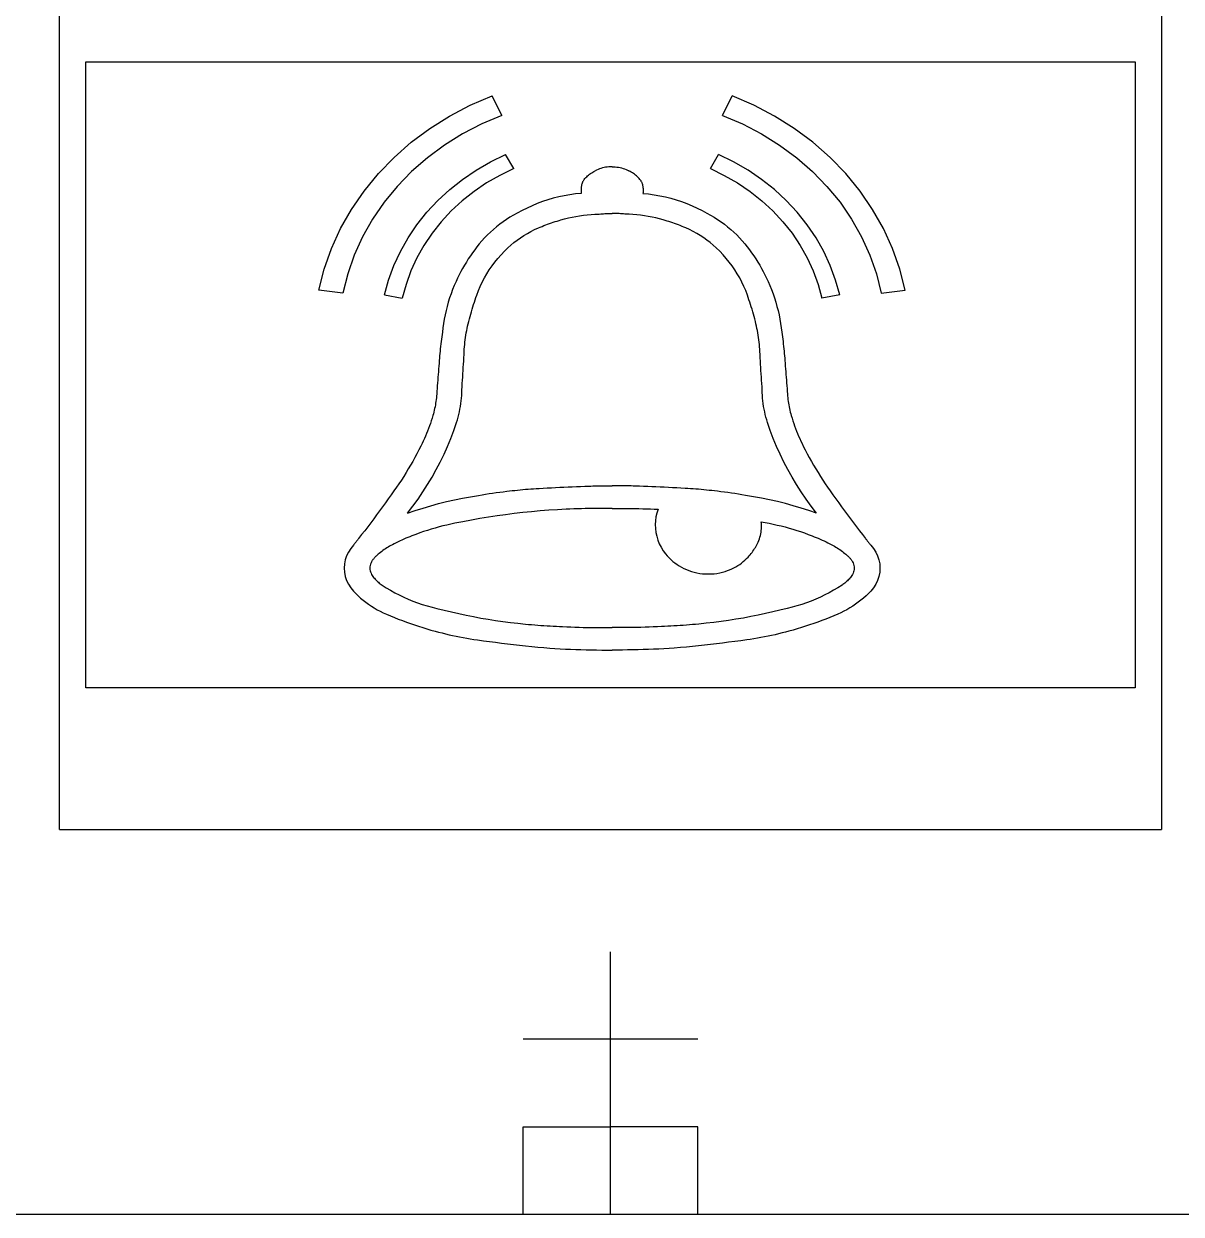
# Model space of a CAD drawing. Extents: x -193 to 229, y -92 to 157.
# Drawn here: x 100.8 to 176, y -91.6 to -14.3 of the extents above; entities that cross this region are included whole.
import ezdxf

# ---------------------------------------------------------------- set-up
doc = ezdxf.new("R2010")
doc.units = 0
doc.layers.get('0').update_dxf_attribs({"linetype": 'CONTINUOUS'})

msp = doc.modelspace()

# ---------------------------------------------------------------- linework, layer by layer
for p, q in [((103.148, -66.588), (103.148, 81.019)), ((174.681, 81.019), (174.681, -66.588)), ((104.852, -57.391), (104.852, -16.77)), ((104.852, -16.77), (172.978, -16.77)), ((172.978, -16.77), (172.978, -57.391)), ((129.816, -19.574), (131.225, -18.965)), ((131.854, -20.249), (131.225, -18.965)), ((146.179, -20.249), (146.807, -18.965)), ((148.216, -19.574), (146.807, -18.965)), ((128.468, -20.283), (129.816, -19.574)), ((149.565, -20.283), (148.216, -19.574)), ((127.188, -21.088), (128.468, -20.283)), ((130.557, -20.797), (129.316, -21.439)), ((131.854, -20.249), (130.557, -20.797)), ((146.179, -20.249), (147.475, -20.797)), ((147.475, -20.797), (148.716, -21.439)), ((150.844, -21.088), (149.565, -20.283)), ((125.986, -21.984), (127.188, -21.088)), ((129.316, -21.439), (128.139, -22.171)), ((148.716, -21.439), (149.894, -22.171)), ((152.046, -21.984), (150.844, -21.088)), ((124.869, -22.965), (125.986, -21.984)), ((128.139, -22.171), (127.033, -22.987)), ((149.894, -22.171), (151, -22.987)), ((153.163, -22.965), (152.046, -21.984)), ((123.846, -24.023), (124.869, -22.965)), ((127.033, -22.987), (126.006, -23.882)), ((131.124, -23.265), (132.098, -22.791)), ((132.634, -23.698), (132.098, -22.791)), ((145.398, -23.698), (145.934, -22.791)), ((146.909, -23.265), (145.934, -22.791)), ((151, -22.987), (152.026, -23.882)), ((154.187, -24.023), (153.163, -22.965)), ((126.006, -23.882), (125.065, -24.85)), ((129.309, -24.403), (130.192, -23.803)), ((130.192, -23.803), (131.124, -23.265)), ((132.634, -23.698), (131.735, -24.134)), ((137.696, -23.963), (137.769, -23.918)), ((137.769, -23.918), (137.843, -23.877)), ((137.843, -23.877), (137.92, -23.839)), ((138.011, -23.792), (137.92, -23.839)), ((138.104, -23.75), (138.011, -23.792)), ((138.199, -23.712), (138.104, -23.75)), ((138.297, -23.679), (138.199, -23.712)), ((138.397, -23.651), (138.297, -23.679)), ((138.498, -23.627), (138.397, -23.651)), ((138.6, -23.608), (138.498, -23.627)), ((138.703, -23.595), (138.6, -23.608)), ((138.807, -23.586), (138.703, -23.595)), ((138.912, -23.582), (138.807, -23.586)), ((139.016, -23.584), (138.912, -23.582)), ((139.016, -23.584), (139.121, -23.582)), ((139.121, -23.582), (139.225, -23.586)), ((139.225, -23.586), (139.329, -23.595)), ((139.329, -23.595), (139.432, -23.608)), ((139.432, -23.608), (139.535, -23.627)), ((139.535, -23.627), (139.636, -23.651)), ((139.636, -23.651), (139.735, -23.679)), ((139.735, -23.679), (139.833, -23.712)), ((139.833, -23.712), (139.929, -23.75)), ((139.929, -23.75), (140.022, -23.792)), ((140.022, -23.792), (140.112, -23.839)), ((140.189, -23.877), (140.112, -23.839)), ((140.264, -23.918), (140.189, -23.877)), ((140.337, -23.963), (140.264, -23.918)), ((145.398, -23.698), (146.298, -24.134)), ((147.84, -23.803), (146.909, -23.265)), ((148.724, -24.403), (147.84, -23.803)), ((152.026, -23.882), (152.967, -24.85)), ((122.922, -25.152), (123.846, -24.023)), ((128.478, -25.06), (129.309, -24.403)), ((130.875, -24.629), (130.06, -25.182)), ((131.735, -24.134), (130.875, -24.629)), ((137.047, -24.717), (137.04, -24.749)), ((137.055, -24.685), (137.047, -24.717)), ((137.066, -24.653), (137.055, -24.685)), ((137.077, -24.622), (137.066, -24.653)), ((137.09, -24.592), (137.077, -24.622)), ((137.105, -24.561), (137.09, -24.592)), ((137.121, -24.532), (137.105, -24.561)), ((137.138, -24.503), (137.121, -24.532)), ((137.157, -24.475), (137.138, -24.503)), ((137.157, -24.475), (137.177, -24.447)), ((137.177, -24.447), (137.205, -24.409)), ((137.205, -24.409), (137.257, -24.345)), ((137.257, -24.345), (137.311, -24.283)), ((137.311, -24.283), (137.368, -24.224)), ((137.368, -24.224), (137.429, -24.166)), ((137.429, -24.166), (137.492, -24.112)), ((137.492, -24.112), (137.557, -24.059)), ((137.557, -24.059), (137.625, -24.01)), ((137.625, -24.01), (137.696, -23.963)), ((140.407, -24.01), (140.337, -23.963)), ((140.475, -24.059), (140.407, -24.01)), ((140.541, -24.112), (140.475, -24.059)), ((140.604, -24.166), (140.541, -24.112)), ((140.664, -24.224), (140.604, -24.166)), ((140.721, -24.283), (140.664, -24.224)), ((140.776, -24.345), (140.721, -24.283)), ((140.827, -24.409), (140.776, -24.345)), ((140.855, -24.447), (140.827, -24.409)), ((140.875, -24.475), (140.855, -24.447)), ((140.875, -24.475), (140.894, -24.503)), ((140.894, -24.503), (140.911, -24.532)), ((140.911, -24.532), (140.927, -24.561)), ((140.927, -24.561), (140.942, -24.592)), ((140.942, -24.592), (140.955, -24.622)), ((140.955, -24.622), (140.967, -24.653)), ((140.967, -24.653), (140.977, -24.685)), ((140.977, -24.685), (140.986, -24.717)), ((140.986, -24.717), (140.993, -24.749)), ((146.298, -24.134), (147.157, -24.629)), ((147.157, -24.629), (147.973, -25.182)), ((149.554, -25.06), (148.724, -24.403)), ((155.11, -25.152), (154.187, -24.023)), ((122.104, -26.345), (122.922, -25.152)), ((125.065, -24.85), (124.218, -25.885)), ((127.706, -25.772), (128.478, -25.06)), ((130.06, -25.182), (129.294, -25.788)), ((135.914, -25.455), (135.554, -25.532)), ((136.277, -25.392), (135.914, -25.455)), ((136.642, -25.342), (136.277, -25.392)), ((137.009, -25.305), (136.642, -25.342)), ((137.003, -25.072), (137.002, -25.119)), ((137.002, -25.119), (137.002, -25.165)), ((137.002, -25.165), (137.003, -25.212)), ((137.005, -25.026), (137.003, -25.072)), ((137.003, -25.212), (137.006, -25.258)), ((137.008, -24.98), (137.005, -25.026)), ((137.006, -25.258), (137.009, -25.305)), ((137.012, -24.933), (137.008, -24.98)), ((137.017, -24.887), (137.012, -24.933)), ((137.024, -24.841), (137.017, -24.887)), ((137.031, -24.795), (137.024, -24.841)), ((137.04, -24.749), (137.031, -24.795)), ((140.993, -24.749), (141.001, -24.795)), ((141.001, -24.795), (141.009, -24.841)), ((141.009, -24.841), (141.015, -24.887)), ((141.015, -24.887), (141.02, -24.933)), ((141.02, -24.933), (141.025, -24.98)), ((141.027, -25.258), (141.023, -25.305)), ((141.023, -25.305), (141.391, -25.342)), ((141.025, -24.98), (141.028, -25.026)), ((141.029, -25.212), (141.027, -25.258)), ((141.028, -25.026), (141.03, -25.072)), ((141.03, -25.165), (141.029, -25.212)), ((141.03, -25.072), (141.031, -25.119)), ((141.031, -25.119), (141.03, -25.165)), ((141.391, -25.342), (141.756, -25.392)), ((141.756, -25.392), (142.118, -25.455)), ((142.118, -25.455), (142.478, -25.532)), ((147.973, -25.182), (148.739, -25.788)), ((150.327, -25.772), (149.554, -25.06)), ((152.967, -24.85), (153.815, -25.885)), ((155.928, -26.345), (155.11, -25.152)), ((124.218, -25.885), (123.468, -26.978)), ((126.995, -26.534), (127.706, -25.772)), ((129.294, -25.788), (128.582, -26.445)), ((133.496, -26.255), (133.174, -26.417)), ((133.824, -26.104), (133.496, -26.255)), ((134.16, -25.964), (133.824, -26.104)), ((134.501, -25.837), (134.16, -25.964)), ((134.847, -25.723), (134.501, -25.837)), ((135.199, -25.621), (134.847, -25.723)), ((135.554, -25.532), (135.199, -25.621)), ((142.478, -25.532), (142.834, -25.621)), ((142.834, -25.621), (143.185, -25.723)), ((143.185, -25.723), (143.532, -25.837)), ((143.532, -25.837), (143.873, -25.964)), ((143.873, -25.964), (144.208, -26.104)), ((144.208, -26.104), (144.537, -26.255)), ((144.537, -26.255), (144.858, -26.417)), ((148.739, -25.788), (149.451, -26.445)), ((151.037, -26.534), (150.327, -25.772)), ((153.815, -25.885), (154.564, -26.978)), ((121.398, -27.594), (122.104, -26.345)), ((123.468, -26.978), (122.823, -28.123)), ((126.352, -27.341), (126.995, -26.534)), ((128.582, -26.445), (127.927, -27.148)), ((132.163, -27.003), (131.941, -27.154)), ((132.39, -26.859), (132.163, -27.003)), ((132.623, -26.722), (132.39, -26.859)), ((132.86, -26.592), (132.623, -26.722)), ((133.174, -26.417), (132.86, -26.592)), ((135.573, -27.064), (135.698, -27.029)), ((135.698, -27.029), (135.937, -26.962)), ((135.937, -26.962), (136.178, -26.902)), ((136.178, -26.902), (136.421, -26.849)), ((136.421, -26.849), (136.666, -26.802)), ((136.666, -26.802), (136.913, -26.761)), ((136.913, -26.761), (137.16, -26.727)), ((137.16, -26.727), (137.409, -26.699)), ((137.409, -26.699), (137.658, -26.679)), ((137.658, -26.679), (137.908, -26.664)), ((137.908, -26.664), (138, -26.657)), ((138, -26.657), (138.093, -26.65)), ((138.093, -26.65), (138.185, -26.644)), ((138.185, -26.644), (138.277, -26.638)), ((138.277, -26.638), (138.369, -26.632)), ((138.369, -26.632), (138.462, -26.626)), ((138.462, -26.626), (138.554, -26.621)), ((138.554, -26.621), (138.646, -26.616)), ((138.646, -26.616), (138.739, -26.612)), ((138.739, -26.612), (138.831, -26.608)), ((138.831, -26.608), (138.924, -26.604)), ((138.924, -26.604), (139.016, -26.601)), ((139.109, -26.604), (139.016, -26.601)), ((139.201, -26.608), (139.109, -26.604)), ((139.294, -26.612), (139.201, -26.608)), ((139.386, -26.616), (139.294, -26.612)), ((139.478, -26.621), (139.386, -26.616)), ((139.571, -26.626), (139.478, -26.621)), ((139.663, -26.632), (139.571, -26.626)), ((139.755, -26.638), (139.663, -26.632)), ((139.848, -26.644), (139.755, -26.638)), ((139.94, -26.65), (139.848, -26.644)), ((140.032, -26.657), (139.94, -26.65)), ((140.124, -26.664), (140.032, -26.657)), ((140.374, -26.679), (140.124, -26.664)), ((140.624, -26.699), (140.374, -26.679)), ((140.872, -26.727), (140.624, -26.699)), ((141.12, -26.761), (140.872, -26.727)), ((141.366, -26.802), (141.12, -26.761)), ((141.611, -26.849), (141.366, -26.802)), ((141.854, -26.902), (141.611, -26.849)), ((142.095, -26.962), (141.854, -26.902)), ((142.335, -27.029), (142.095, -26.962)), ((142.46, -27.064), (142.335, -27.029)), ((144.858, -26.417), (145.172, -26.592)), ((145.172, -26.592), (145.41, -26.722)), ((145.41, -26.722), (145.642, -26.859)), ((145.642, -26.859), (145.87, -27.003)), ((145.87, -27.003), (146.091, -27.154)), ((149.451, -26.445), (150.105, -27.148)), ((151.681, -27.341), (151.037, -26.534)), ((154.564, -26.978), (155.21, -28.123)), ((156.635, -27.594), (155.928, -26.345)), ((120.807, -28.89), (121.398, -27.594)), ((125.778, -28.19), (126.352, -27.341)), ((127.927, -27.148), (127.334, -27.893)), ((131.312, -27.647), (131.115, -27.823)), ((131.516, -27.476), (131.312, -27.647)), ((131.725, -27.312), (131.516, -27.476)), ((131.941, -27.154), (131.725, -27.312)), ((133.519, -27.908), (133.752, -27.779)), ((133.752, -27.779), (133.991, -27.659)), ((133.991, -27.659), (134.235, -27.547)), ((134.235, -27.547), (134.354, -27.497)), ((134.354, -27.497), (134.473, -27.447)), ((134.473, -27.447), (134.592, -27.399)), ((134.592, -27.399), (134.713, -27.353)), ((134.713, -27.353), (134.834, -27.307)), ((134.834, -27.307), (134.956, -27.263)), ((134.956, -27.263), (135.078, -27.221)), ((135.078, -27.221), (135.201, -27.18)), ((135.201, -27.18), (135.324, -27.14)), ((135.324, -27.14), (135.448, -27.101)), ((135.448, -27.101), (135.573, -27.064)), ((142.584, -27.101), (142.46, -27.064)), ((142.708, -27.14), (142.584, -27.101)), ((142.832, -27.18), (142.708, -27.14)), ((142.955, -27.221), (142.832, -27.18)), ((143.077, -27.263), (142.955, -27.221)), ((143.199, -27.307), (143.077, -27.263)), ((143.32, -27.353), (143.199, -27.307)), ((143.44, -27.399), (143.32, -27.353)), ((143.56, -27.447), (143.44, -27.399)), ((143.679, -27.497), (143.56, -27.447)), ((143.797, -27.547), (143.679, -27.497)), ((144.041, -27.659), (143.797, -27.547)), ((144.28, -27.779), (144.041, -27.659)), ((144.514, -27.908), (144.28, -27.779)), ((146.091, -27.154), (146.307, -27.312)), ((146.307, -27.312), (146.517, -27.476)), ((146.517, -27.476), (146.72, -27.647)), ((146.72, -27.647), (146.917, -27.823)), ((150.105, -27.148), (150.698, -27.893)), ((152.255, -28.19), (151.681, -27.341)), ((157.225, -28.89), (156.635, -27.594)), ((122.823, -28.123), (122.285, -29.312)), ((125.277, -29.076), (125.778, -28.19)), ((127.334, -27.893), (126.807, -28.677)), ((130.398, -28.585), (130.247, -28.775)), ((130.566, -28.387), (130.398, -28.585)), ((130.742, -28.193), (130.566, -28.387)), ((130.925, -28.005), (130.742, -28.193)), ((131.115, -27.823), (130.925, -28.005)), ((132.447, -28.67), (132.647, -28.503)), ((132.647, -28.503), (132.855, -28.343)), ((132.855, -28.343), (133.07, -28.19)), ((133.07, -28.19), (133.291, -28.045)), ((133.291, -28.045), (133.519, -27.908)), ((144.741, -28.045), (144.514, -27.908)), ((144.963, -28.19), (144.741, -28.045)), ((145.177, -28.343), (144.963, -28.19)), ((145.385, -28.503), (145.177, -28.343)), ((145.585, -28.67), (145.385, -28.503)), ((146.917, -27.823), (147.107, -28.005)), ((147.107, -28.005), (147.29, -28.193)), ((147.29, -28.193), (147.466, -28.387)), ((147.466, -28.387), (147.634, -28.585)), ((147.634, -28.585), (147.786, -28.775)), ((150.698, -27.893), (151.226, -28.677)), ((152.755, -29.076), (152.255, -28.19)), ((155.21, -28.123), (155.747, -29.312)), ((120.337, -30.225), (120.807, -28.89)), ((122.285, -29.312), (121.859, -30.537)), ((124.853, -29.992), (125.277, -29.076)), ((126.807, -28.677), (126.347, -29.494)), ((129.819, -29.358), (129.686, -29.558)), ((129.957, -29.161), (129.819, -29.358)), ((130.1, -28.966), (129.957, -29.161)), ((130.247, -28.775), (130.1, -28.966)), ((131.607, -29.527), (131.813, -29.292)), ((131.813, -29.292), (132.029, -29.065)), ((132.029, -29.065), (132.254, -28.845)), ((132.254, -28.845), (132.447, -28.67)), ((145.778, -28.845), (145.585, -28.67)), ((146.004, -29.065), (145.778, -28.845)), ((146.219, -29.292), (146.004, -29.065)), ((146.425, -29.527), (146.219, -29.292)), ((147.786, -28.775), (147.933, -28.966)), ((147.933, -28.966), (148.075, -29.161)), ((148.075, -29.161), (148.213, -29.358)), ((148.213, -29.358), (148.346, -29.558)), ((151.226, -28.677), (151.685, -29.494)), ((153.179, -29.992), (152.755, -29.076)), ((155.747, -29.312), (156.173, -30.537)), ((157.695, -30.225), (157.225, -28.89)), ((124.507, -30.935), (124.853, -29.992)), ((126.347, -29.494), (125.958, -30.34)), ((129.434, -29.965), (129.315, -30.171)), ((129.558, -29.76), (129.434, -29.965)), ((129.686, -29.558), (129.558, -29.76)), ((131.05, -30.27), (131.225, -30.016)), ((131.225, -30.016), (131.411, -29.769)), ((131.411, -29.769), (131.607, -29.527)), ((146.621, -29.769), (146.425, -29.527)), ((146.807, -30.016), (146.621, -29.769)), ((146.982, -30.27), (146.807, -30.016)), ((148.346, -29.558), (148.475, -29.76)), ((148.475, -29.76), (148.599, -29.965)), ((148.599, -29.965), (148.718, -30.171)), ((151.685, -29.494), (152.074, -30.34)), ((153.525, -30.935), (153.179, -29.992)), ((119.99, -31.589), (120.337, -30.225)), ((121.859, -30.537), (121.548, -31.789)), ((125.958, -30.34), (125.642, -31.21)), ((128.987, -30.804), (128.888, -31.019)), ((129.091, -30.591), (128.987, -30.804)), ((129.201, -30.38), (129.091, -30.591)), ((129.315, -30.171), (129.201, -30.38)), ((130.591, -31.065), (130.733, -30.795)), ((130.733, -30.795), (130.886, -30.53)), ((130.886, -30.53), (131.05, -30.27)), ((147.146, -30.53), (146.982, -30.27)), ((147.3, -30.795), (147.146, -30.53)), ((147.442, -31.065), (147.3, -30.795)), ((148.718, -30.171), (148.832, -30.38)), ((148.832, -30.38), (148.941, -30.591)), ((148.941, -30.591), (149.045, -30.804)), ((149.045, -30.804), (149.145, -31.019)), ((152.074, -30.34), (152.39, -31.21)), ((156.173, -30.537), (156.485, -31.789)), ((158.043, -31.589), (157.695, -30.225)), ((121.548, -31.789), (119.99, -31.589)), ((124.242, -31.898), (124.507, -30.935)), ((125.642, -31.21), (125.401, -32.099)), ((128.666, -31.551), (128.566, -31.82)), ((128.773, -31.284), (128.666, -31.551)), ((128.888, -31.019), (128.773, -31.284)), ((130.235, -31.901), (130.342, -31.619)), ((130.342, -31.619), (130.46, -31.34)), ((130.46, -31.34), (130.591, -31.065)), ((147.572, -31.34), (147.442, -31.065)), ((147.691, -31.619), (147.572, -31.34)), ((147.798, -31.901), (147.691, -31.619)), ((149.145, -31.019), (149.259, -31.284)), ((149.259, -31.284), (149.367, -31.551)), ((149.367, -31.551), (149.467, -31.82)), ((152.39, -31.21), (152.631, -32.099)), ((153.79, -31.898), (153.525, -30.935)), ((156.485, -31.789), (158.043, -31.589)), ((124.242, -31.898), (125.401, -32.099)), ((128.388, -32.365), (128.311, -32.64)), ((128.473, -32.092), (128.388, -32.365)), ((128.566, -31.82), (128.473, -32.092)), ((130.027, -32.52), (130.077, -32.365)), ((130.077, -32.365), (130.128, -32.21)), ((130.128, -32.21), (130.181, -32.055)), ((130.181, -32.055), (130.235, -31.901)), ((147.852, -32.055), (147.798, -31.901)), ((147.904, -32.21), (147.852, -32.055)), ((147.956, -32.365), (147.904, -32.21)), ((148.006, -32.52), (147.956, -32.365)), ((149.467, -31.82), (149.559, -32.092)), ((149.559, -32.092), (149.644, -32.365)), ((149.644, -32.365), (149.722, -32.64)), ((153.79, -31.898), (152.631, -32.099)), ((128.178, -33.195), (128.123, -33.475)), ((128.241, -32.917), (128.178, -33.195)), ((128.311, -32.64), (128.241, -32.917)), ((129.797, -33.3), (129.84, -33.144)), ((129.84, -33.144), (129.885, -32.987)), ((129.885, -32.987), (129.931, -32.831)), ((129.931, -32.831), (129.978, -32.675)), ((129.978, -32.675), (130.027, -32.52)), ((148.054, -32.675), (148.006, -32.52)), ((148.101, -32.831), (148.054, -32.675)), ((148.147, -32.987), (148.101, -32.831)), ((148.192, -33.144), (148.147, -32.987)), ((148.235, -33.3), (148.192, -33.144)), ((149.722, -32.64), (149.792, -32.917)), ((149.792, -32.917), (149.854, -33.195)), ((149.854, -33.195), (149.909, -33.475)), ((128.076, -33.755), (128.037, -34.037)), ((128.123, -33.475), (128.076, -33.755)), ((129.609, -34.067), (129.641, -33.92)), ((129.641, -33.92), (129.676, -33.772)), ((129.676, -33.772), (129.715, -33.615)), ((129.715, -33.615), (129.755, -33.457)), ((129.755, -33.457), (129.797, -33.3)), ((148.277, -33.457), (148.235, -33.3)), ((148.317, -33.615), (148.277, -33.457)), ((148.357, -33.772), (148.317, -33.615)), ((148.391, -33.92), (148.357, -33.772)), ((148.423, -34.067), (148.391, -33.92)), ((149.909, -33.475), (149.956, -33.755)), ((149.956, -33.755), (149.995, -34.037)), ((127.961, -34.623), (127.94, -34.775)), ((127.983, -34.471), (127.961, -34.623)), ((128.005, -34.319), (127.983, -34.471)), ((128.037, -34.037), (128.005, -34.319)), ((129.483, -34.811), (129.503, -34.662)), ((129.503, -34.662), (129.526, -34.513)), ((129.526, -34.513), (129.551, -34.364)), ((129.551, -34.364), (129.579, -34.215)), ((129.579, -34.215), (129.609, -34.067)), ((148.453, -34.215), (148.423, -34.067)), ((148.481, -34.364), (148.453, -34.215)), ((148.506, -34.513), (148.481, -34.364)), ((148.529, -34.662), (148.506, -34.513)), ((148.549, -34.811), (148.529, -34.662)), ((149.995, -34.037), (150.027, -34.319)), ((150.027, -34.319), (150.05, -34.471)), ((150.05, -34.471), (150.071, -34.623)), ((150.071, -34.623), (150.092, -34.775)), ((127.852, -35.538), (127.838, -35.691)), ((127.868, -35.385), (127.852, -35.538)), ((127.885, -35.233), (127.868, -35.385)), ((127.902, -35.08), (127.885, -35.233)), ((127.921, -34.928), (127.902, -35.08)), ((127.94, -34.775), (127.921, -34.928)), ((129.417, -35.562), (129.425, -35.411)), ((129.425, -35.411), (129.436, -35.261)), ((129.436, -35.261), (129.449, -35.111)), ((129.449, -35.111), (129.465, -34.961)), ((129.465, -34.961), (129.483, -34.811)), ((148.567, -34.961), (148.549, -34.811)), ((148.583, -35.111), (148.567, -34.961)), ((148.596, -35.261), (148.583, -35.111)), ((148.607, -35.411), (148.596, -35.261)), ((148.615, -35.562), (148.607, -35.411)), ((150.092, -34.775), (150.112, -34.928)), ((150.112, -34.928), (150.13, -35.08)), ((150.13, -35.08), (150.148, -35.233)), ((150.148, -35.233), (150.164, -35.385)), ((150.164, -35.385), (150.18, -35.538)), ((150.18, -35.538), (150.195, -35.691)), ((127.8, -36.15), (127.785, -36.332)), ((127.811, -35.997), (127.8, -36.15)), ((127.824, -35.844), (127.811, -35.997)), ((127.838, -35.691), (127.824, -35.844)), ((129.374, -36.395), (129.385, -36.187)), ((129.385, -36.187), (129.396, -35.978)), ((129.396, -35.978), (129.407, -35.77)), ((129.407, -35.77), (129.417, -35.562)), ((148.626, -35.77), (148.615, -35.562)), ((148.636, -35.978), (148.626, -35.77)), ((148.647, -36.187), (148.636, -35.978)), ((148.659, -36.395), (148.647, -36.187)), ((150.195, -35.691), (150.208, -35.844)), ((150.208, -35.844), (150.221, -35.997)), ((150.221, -35.997), (150.233, -36.15)), ((150.233, -36.15), (150.248, -36.332)), ((127.727, -37.06), (127.713, -37.242)), ((127.741, -36.878), (127.727, -37.06)), ((127.755, -36.696), (127.741, -36.878)), ((127.77, -36.514), (127.755, -36.696)), ((127.785, -36.332), (127.77, -36.514)), ((129.324, -37.228), (129.337, -37.02)), ((129.337, -37.02), (129.35, -36.812)), ((129.35, -36.812), (129.362, -36.604)), ((129.362, -36.604), (129.374, -36.395)), ((148.67, -36.604), (148.659, -36.395)), ((148.683, -36.812), (148.67, -36.604)), ((148.695, -37.02), (148.683, -36.812)), ((148.708, -37.228), (148.695, -37.02)), ((150.248, -36.332), (150.262, -36.514)), ((150.262, -36.514), (150.277, -36.696)), ((150.277, -36.696), (150.291, -36.878)), ((150.291, -36.878), (150.306, -37.06)), ((150.306, -37.06), (150.32, -37.242)), ((127.672, -37.789), (127.659, -37.971)), ((127.686, -37.607), (127.672, -37.789)), ((127.699, -37.424), (127.686, -37.607)), ((127.713, -37.242), (127.699, -37.424)), ((129.268, -38.061), (129.283, -37.853)), ((129.283, -37.853), (129.297, -37.645)), ((129.297, -37.645), (129.311, -37.437)), ((129.311, -37.437), (129.324, -37.228)), ((148.722, -37.437), (148.708, -37.228)), ((148.735, -37.645), (148.722, -37.437)), ((148.75, -37.853), (148.735, -37.645)), ((148.764, -38.061), (148.75, -37.853)), ((150.32, -37.242), (150.333, -37.424)), ((150.333, -37.424), (150.347, -37.607)), ((150.347, -37.607), (150.36, -37.789)), ((150.36, -37.789), (150.373, -37.971)), ((127.613, -38.57), (127.599, -38.687)), ((127.624, -38.453), (127.613, -38.57)), ((127.633, -38.335), (127.624, -38.453)), ((127.646, -38.153), (127.633, -38.335)), ((127.659, -37.971), (127.646, -38.153)), ((129.225, -38.776), (129.243, -38.597)), ((129.243, -38.597), (129.256, -38.419)), ((129.256, -38.419), (129.264, -38.24)), ((129.264, -38.24), (129.268, -38.061)), ((148.768, -38.24), (148.764, -38.061)), ((148.776, -38.419), (148.768, -38.24)), ((148.789, -38.597), (148.776, -38.419)), ((148.807, -38.776), (148.789, -38.597)), ((150.373, -37.971), (150.386, -38.153)), ((150.386, -38.153), (150.399, -38.335)), ((150.399, -38.335), (150.408, -38.453)), ((150.408, -38.453), (150.42, -38.57)), ((150.42, -38.57), (150.433, -38.687)), ((127.474, -39.385), (127.446, -39.5)), ((127.5, -39.269), (127.474, -39.385)), ((127.524, -39.154), (127.5, -39.269)), ((127.546, -39.037), (127.524, -39.154)), ((127.566, -38.921), (127.546, -39.037)), ((127.584, -38.804), (127.566, -38.921)), ((127.599, -38.687), (127.584, -38.804)), ((129.11, -39.483), (129.145, -39.307)), ((129.145, -39.307), (129.177, -39.131)), ((129.177, -39.131), (129.203, -38.953)), ((129.203, -38.953), (129.225, -38.776)), ((148.829, -38.953), (148.807, -38.776)), ((148.856, -39.131), (148.829, -38.953)), ((148.887, -39.307), (148.856, -39.131)), ((148.923, -39.483), (148.887, -39.307)), ((150.433, -38.687), (150.449, -38.804)), ((150.449, -38.804), (150.466, -38.921)), ((150.466, -38.921), (150.486, -39.037)), ((150.486, -39.037), (150.508, -39.154)), ((150.508, -39.154), (150.532, -39.269)), ((150.532, -39.269), (150.558, -39.385)), ((150.558, -39.385), (150.586, -39.5)), ((127.28, -40.066), (127.224, -40.233)), ((127.333, -39.898), (127.28, -40.066)), ((127.384, -39.729), (127.333, -39.898)), ((127.416, -39.615), (127.384, -39.729)), ((127.446, -39.5), (127.416, -39.615)), ((128.743, -40.701), (128.922, -40.178)), ((128.922, -40.178), (128.975, -40.006)), ((128.975, -40.006), (129.025, -39.833)), ((129.025, -39.833), (129.069, -39.658)), ((129.069, -39.658), (129.11, -39.483)), ((148.963, -39.658), (148.923, -39.483)), ((149.008, -39.833), (148.963, -39.658)), ((149.057, -40.006), (149.008, -39.833)), ((149.111, -40.178), (149.057, -40.006)), ((149.289, -40.701), (149.111, -40.178)), ((150.586, -39.5), (150.616, -39.615)), ((150.616, -39.615), (150.649, -39.729)), ((150.649, -39.729), (150.699, -39.898)), ((150.699, -39.898), (150.753, -40.066)), ((150.753, -40.066), (150.809, -40.233)), ((126.974, -40.895), (126.906, -41.059)), ((127.04, -40.731), (126.974, -40.895)), ((127.104, -40.566), (127.04, -40.731)), ((127.165, -40.4), (127.104, -40.566)), ((127.224, -40.233), (127.165, -40.4)), ((128.548, -41.219), (128.743, -40.701)), ((149.484, -41.219), (149.289, -40.701)), ((150.809, -40.233), (150.867, -40.4)), ((150.867, -40.4), (150.928, -40.566)), ((150.928, -40.566), (150.992, -40.731)), ((150.992, -40.731), (151.058, -40.895)), ((151.058, -40.895), (151.127, -41.059)), ((126.606, -41.704), (126.478, -41.955)), ((126.684, -41.544), (126.606, -41.704)), ((126.761, -41.383), (126.684, -41.544)), ((126.834, -41.221), (126.761, -41.383)), ((126.906, -41.059), (126.834, -41.221)), ((128.337, -41.732), (128.548, -41.219)), ((149.696, -41.732), (149.484, -41.219)), ((151.127, -41.059), (151.198, -41.221)), ((151.198, -41.221), (151.272, -41.383)), ((151.272, -41.383), (151.348, -41.544)), ((151.348, -41.544), (151.427, -41.704)), ((151.427, -41.704), (151.555, -41.955)), ((126.213, -42.453), (126.075, -42.699)), ((126.347, -42.204), (126.213, -42.453)), ((126.478, -41.955), (126.347, -42.204)), ((127.867, -42.742), (128.11, -42.24)), ((128.11, -42.24), (128.337, -41.732)), ((149.923, -42.24), (149.696, -41.732)), ((150.165, -42.742), (149.923, -42.24)), ((151.555, -41.955), (151.686, -42.204)), ((151.686, -42.204), (151.82, -42.453)), ((151.82, -42.453), (151.957, -42.699)), ((125.79, -43.188), (125.643, -43.431)), ((125.934, -42.945), (125.79, -43.188)), ((126.075, -42.699), (125.934, -42.945)), ((127.335, -43.726), (127.609, -43.237)), ((127.609, -43.237), (127.867, -42.742)), ((150.424, -43.237), (150.165, -42.742)), ((150.697, -43.726), (150.424, -43.237)), ((151.957, -42.699), (152.098, -42.945)), ((152.098, -42.945), (152.242, -43.188)), ((152.242, -43.188), (152.389, -43.431)), ((125.34, -43.911), (125.183, -44.148)), ((125.493, -43.672), (125.34, -43.911)), ((125.643, -43.431), (125.493, -43.672)), ((127.046, -44.208), (127.335, -43.726)), ((150.986, -44.208), (150.697, -43.726)), ((152.389, -43.431), (152.539, -43.672)), ((152.539, -43.672), (152.693, -43.911)), ((152.693, -43.911), (152.849, -44.148)), ((124.861, -44.618), (124.677, -44.88)), ((125.024, -44.384), (124.861, -44.618)), ((125.183, -44.148), (125.024, -44.384)), ((126.424, -45.149), (126.742, -44.683)), ((126.742, -44.683), (127.046, -44.208)), ((130.81, -44.828), (131.038, -44.793)), ((131.038, -44.793), (131.266, -44.759)), ((131.266, -44.759), (131.495, -44.727)), ((131.495, -44.727), (131.724, -44.698)), ((131.724, -44.698), (131.953, -44.67)), ((131.953, -44.67), (132.183, -44.644)), ((132.183, -44.644), (132.356, -44.622)), ((132.356, -44.622), (132.53, -44.601)), ((132.53, -44.601), (132.704, -44.581)), ((132.704, -44.581), (132.878, -44.563)), ((132.878, -44.563), (133.052, -44.546)), ((133.052, -44.546), (133.226, -44.53)), ((133.226, -44.53), (133.401, -44.515)), ((133.401, -44.515), (133.575, -44.501)), ((133.575, -44.501), (133.75, -44.489)), ((133.75, -44.489), (133.925, -44.478)), ((133.925, -44.478), (134.1, -44.468)), ((134.1, -44.468), (134.275, -44.46)), ((134.275, -44.46), (134.544, -44.443)), ((134.544, -44.443), (134.814, -44.427)), ((134.814, -44.427), (135.084, -44.411)), ((135.084, -44.411), (135.354, -44.396)), ((135.354, -44.396), (135.624, -44.382)), ((135.624, -44.382), (135.894, -44.368)), ((135.894, -44.368), (136.164, -44.356)), ((136.164, -44.356), (136.435, -44.344)), ((136.435, -44.344), (136.705, -44.332)), ((136.705, -44.332), (136.975, -44.322)), ((136.975, -44.322), (137.245, -44.312)), ((137.245, -44.312), (137.516, -44.303)), ((137.516, -44.303), (137.641, -44.3)), ((137.641, -44.3), (137.766, -44.297)), ((137.766, -44.297), (137.891, -44.294)), ((137.891, -44.294), (138.016, -44.291)), ((138.016, -44.291), (138.141, -44.289)), ((138.141, -44.289), (138.266, -44.287)), ((138.266, -44.287), (138.391, -44.285)), ((138.391, -44.285), (138.516, -44.283)), ((138.516, -44.283), (138.641, -44.282)), ((138.641, -44.282), (138.766, -44.28)), ((138.766, -44.28), (138.891, -44.279)), ((138.891, -44.279), (139.016, -44.278)), ((139.141, -44.279), (139.016, -44.278)), ((139.266, -44.28), (139.141, -44.279)), ((139.391, -44.282), (139.266, -44.28)), ((139.516, -44.283), (139.391, -44.282)), ((139.642, -44.285), (139.516, -44.283)), ((139.767, -44.287), (139.642, -44.285)), ((139.892, -44.289), (139.767, -44.287)), ((140.017, -44.291), (139.892, -44.289)), ((140.142, -44.294), (140.017, -44.291)), ((140.267, -44.297), (140.142, -44.294)), ((140.392, -44.3), (140.267, -44.297)), ((140.517, -44.303), (140.392, -44.3)), ((140.787, -44.312), (140.517, -44.303)), ((141.057, -44.322), (140.787, -44.312)), ((141.328, -44.332), (141.057, -44.322)), ((141.598, -44.344), (141.328, -44.332)), ((141.868, -44.356), (141.598, -44.344)), ((142.138, -44.368), (141.868, -44.356)), ((142.408, -44.382), (142.138, -44.368)), ((142.678, -44.396), (142.408, -44.382)), ((142.948, -44.411), (142.678, -44.396)), ((143.218, -44.427), (142.948, -44.411)), ((143.488, -44.443), (143.218, -44.427)), ((143.758, -44.46), (143.488, -44.443)), ((143.933, -44.468), (143.758, -44.46)), ((144.108, -44.478), (143.933, -44.468)), ((144.282, -44.489), (144.108, -44.478)), ((144.457, -44.501), (144.282, -44.489)), ((144.632, -44.515), (144.457, -44.501)), ((144.806, -44.53), (144.632, -44.515)), ((144.98, -44.546), (144.806, -44.53)), ((145.155, -44.563), (144.98, -44.546)), ((145.329, -44.581), (145.155, -44.563)), ((145.502, -44.601), (145.329, -44.581)), ((145.676, -44.622), (145.502, -44.601)), ((145.85, -44.644), (145.676, -44.622)), ((146.079, -44.67), (145.85, -44.644)), ((146.308, -44.698), (146.079, -44.67)), ((146.537, -44.727), (146.308, -44.698)), ((146.766, -44.759), (146.537, -44.727)), ((146.994, -44.793), (146.766, -44.759)), ((147.222, -44.828), (146.994, -44.793)), ((151.29, -44.683), (150.986, -44.208)), ((151.608, -45.149), (151.29, -44.683)), ((152.849, -44.148), (153.009, -44.384)), ((153.009, -44.384), (153.171, -44.618)), ((153.171, -44.618), (153.356, -44.88)), ((124.304, -45.4), (124.115, -45.659)), ((124.491, -45.14), (124.304, -45.4)), ((124.677, -44.88), (124.491, -45.14)), ((126.091, -45.608), (126.424, -45.149)), ((126.745, -45.731), (127.251, -45.583)), ((127.251, -45.583), (127.761, -45.444)), ((127.761, -45.444), (128.275, -45.316)), ((128.275, -45.316), (128.791, -45.198)), ((128.791, -45.198), (129.31, -45.09)), ((129.31, -45.09), (129.832, -44.992)), ((129.832, -44.992), (130.356, -44.905)), ((130.356, -44.905), (130.583, -44.866)), ((130.583, -44.866), (130.81, -44.828)), ((147.45, -44.866), (147.222, -44.828)), ((147.677, -44.905), (147.45, -44.866)), ((148.201, -44.992), (147.677, -44.905)), ((148.722, -45.09), (148.201, -44.992)), ((149.241, -45.198), (148.722, -45.09)), ((149.758, -45.316), (149.241, -45.198)), ((150.271, -45.444), (149.758, -45.316)), ((150.781, -45.583), (150.271, -45.444)), ((151.287, -45.731), (150.781, -45.583)), ((151.941, -45.608), (151.608, -45.149)), ((153.356, -44.88), (153.542, -45.14)), ((153.542, -45.14), (153.729, -45.4)), ((153.729, -45.4), (153.917, -45.659)), ((123.735, -46.175), (123.543, -46.432)), ((123.926, -45.918), (123.735, -46.175)), ((124.115, -45.659), (123.926, -45.918)), ((125.744, -46.058), (126.091, -45.608)), ((125.744, -46.058), (126.243, -45.89)), ((126.243, -45.89), (126.745, -45.731)), ((130.993, -46.327), (130.439, -46.419)), ((131.549, -46.241), (130.993, -46.327)), ((132.105, -46.163), (131.549, -46.241)), ((132.664, -46.091), (132.105, -46.163)), ((133.223, -46.027), (132.664, -46.091)), ((133.783, -45.969), (133.223, -46.027)), ((134.344, -45.918), (133.783, -45.969)), ((134.905, -45.874), (134.344, -45.918)), ((135.468, -45.838), (134.905, -45.874)), ((136.03, -45.808), (135.468, -45.838)), ((136.279, -45.797), (136.03, -45.808)), ((136.528, -45.787), (136.279, -45.797)), ((136.776, -45.779), (136.528, -45.787)), ((137.025, -45.771), (136.776, -45.779)), ((137.274, -45.766), (137.025, -45.771)), ((137.523, -45.761), (137.274, -45.766)), ((137.772, -45.757), (137.523, -45.761)), ((138.021, -45.755), (137.772, -45.757)), ((138.269, -45.754), (138.021, -45.755)), ((138.518, -45.755), (138.269, -45.754)), ((138.767, -45.756), (138.518, -45.755)), ((139.016, -45.759), (138.767, -45.756)), ((139.016, -45.759), (139.265, -45.756)), ((139.265, -45.756), (139.514, -45.755)), ((139.514, -45.755), (139.763, -45.754)), ((139.763, -45.754), (140.012, -45.755)), ((140.012, -45.755), (140.261, -45.757)), ((140.261, -45.757), (140.51, -45.761)), ((140.51, -45.761), (140.758, -45.766)), ((140.758, -45.766), (141.007, -45.771)), ((141.007, -45.771), (141.256, -45.779)), ((141.256, -45.779), (141.505, -45.787)), ((141.505, -45.787), (141.753, -45.797)), ((141.753, -45.797), (142.002, -45.808)), ((141.867, -46.301), (141.832, -46.553)), ((141.924, -46.052), (141.867, -46.301)), ((142.002, -45.808), (141.924, -46.052)), ((151.79, -45.89), (151.287, -45.731)), ((152.288, -46.058), (151.79, -45.89)), ((152.288, -46.058), (151.941, -45.608)), ((153.917, -45.659), (154.106, -45.918)), ((154.106, -45.918), (154.297, -46.175)), ((154.297, -46.175), (154.489, -46.432)), ((123.156, -46.944), (122.96, -47.199)), ((123.35, -46.689), (123.156, -46.944)), ((123.543, -46.432), (123.35, -46.689)), ((127.278, -47.103), (127.027, -47.18)), ((127.531, -47.029), (127.278, -47.103)), ((127.785, -46.959), (127.531, -47.029)), ((128.04, -46.893), (127.785, -46.959)), ((128.297, -46.832), (128.04, -46.893)), ((128.555, -46.774), (128.297, -46.832)), ((128.814, -46.72), (128.555, -46.774)), ((129.074, -46.67), (128.814, -46.72)), ((129.335, -46.624), (129.074, -46.67)), ((129.886, -46.518), (129.335, -46.624)), ((130.439, -46.419), (129.886, -46.518)), ((141.832, -46.553), (141.819, -46.806)), ((141.819, -46.806), (141.828, -47.06)), ((141.828, -47.06), (141.859, -47.313)), ((148.698, -46.624), (148.959, -46.67)), ((148.71, -46.735), (148.698, -46.624)), ((148.705, -47.182), (148.714, -47.07)), ((148.716, -46.847), (148.71, -46.735)), ((148.714, -47.07), (148.718, -46.959)), ((148.718, -46.959), (148.716, -46.847)), ((148.959, -46.67), (149.219, -46.72)), ((149.219, -46.72), (149.477, -46.774)), ((149.477, -46.774), (149.735, -46.832)), ((149.735, -46.832), (149.992, -46.893)), ((149.992, -46.893), (150.247, -46.959)), ((150.247, -46.959), (150.502, -47.029)), ((150.502, -47.029), (150.754, -47.103)), ((150.754, -47.103), (151.006, -47.18)), ((154.489, -46.432), (154.682, -46.689)), ((154.682, -46.689), (154.877, -46.944)), ((154.877, -46.944), (155.072, -47.199)), ((122.428, -47.888), (122.4, -47.923)), ((122.456, -47.852), (122.428, -47.888)), ((122.483, -47.815), (122.456, -47.852)), ((122.511, -47.779), (122.483, -47.815)), ((122.538, -47.743), (122.511, -47.779)), ((122.565, -47.706), (122.538, -47.743)), ((122.763, -47.453), (122.565, -47.706)), ((122.96, -47.199), (122.763, -47.453)), ((125.253, -47.867), (125.128, -47.927)), ((125.379, -47.809), (125.253, -47.867)), ((125.506, -47.752), (125.379, -47.809)), ((125.634, -47.696), (125.506, -47.752)), ((125.763, -47.642), (125.634, -47.696)), ((125.892, -47.589), (125.763, -47.642)), ((126.021, -47.537), (125.892, -47.589)), ((126.152, -47.486), (126.021, -47.537)), ((126.283, -47.437), (126.152, -47.486)), ((126.529, -47.347), (126.283, -47.437)), ((126.777, -47.262), (126.529, -47.347)), ((127.027, -47.18), (126.777, -47.262)), ((141.859, -47.313), (141.913, -47.562)), ((141.913, -47.562), (141.988, -47.807)), ((141.988, -47.807), (142.084, -48.046)), ((148.497, -47.939), (148.542, -47.835)), ((148.542, -47.835), (148.582, -47.729)), ((148.582, -47.729), (148.617, -47.622)), ((148.617, -47.622), (148.646, -47.513)), ((148.646, -47.513), (148.671, -47.403)), ((148.671, -47.403), (148.69, -47.293)), ((148.69, -47.293), (148.705, -47.182)), ((151.006, -47.18), (151.255, -47.262)), ((151.255, -47.262), (151.503, -47.347)), ((151.503, -47.347), (151.75, -47.437)), ((151.75, -47.437), (151.881, -47.486)), ((151.881, -47.486), (152.011, -47.537)), ((152.011, -47.537), (152.141, -47.589)), ((152.141, -47.589), (152.27, -47.642)), ((152.27, -47.642), (152.398, -47.696)), ((152.398, -47.696), (152.526, -47.752)), ((152.526, -47.752), (152.653, -47.809)), ((152.653, -47.809), (152.779, -47.867)), ((152.779, -47.867), (152.905, -47.927)), ((155.072, -47.199), (155.269, -47.453)), ((155.269, -47.453), (155.467, -47.706)), ((155.467, -47.706), (155.494, -47.743)), ((155.494, -47.743), (155.521, -47.779)), ((155.521, -47.779), (155.549, -47.815)), ((155.549, -47.815), (155.577, -47.852)), ((155.577, -47.852), (155.604, -47.888)), ((155.604, -47.888), (155.632, -47.923)), ((121.901, -48.589), (121.782, -48.837)), ((122.05, -48.354), (121.901, -48.589)), ((122.229, -48.137), (122.05, -48.354)), ((122.258, -48.102), (122.229, -48.137)), ((122.287, -48.066), (122.258, -48.102)), ((122.315, -48.031), (122.287, -48.066)), ((122.344, -47.995), (122.315, -48.031)), ((122.372, -47.959), (122.344, -47.995)), ((122.4, -47.923), (122.372, -47.959)), ((123.908, -48.67), (123.831, -48.734)), ((123.987, -48.607), (123.908, -48.67)), ((124.067, -48.545), (123.987, -48.607)), ((124.148, -48.486), (124.067, -48.545)), ((124.231, -48.427), (124.148, -48.486)), ((124.315, -48.371), (124.231, -48.427)), ((124.401, -48.316), (124.315, -48.371)), ((124.487, -48.262), (124.401, -48.316)), ((124.576, -48.211), (124.487, -48.262)), ((124.665, -48.161), (124.576, -48.211)), ((124.755, -48.113), (124.665, -48.161)), ((124.879, -48.049), (124.755, -48.113)), ((125.003, -47.987), (124.879, -48.049)), ((125.128, -47.927), (125.003, -47.987)), ((142.084, -48.046), (142.2, -48.278)), ((142.2, -48.278), (142.337, -48.501)), ((142.337, -48.501), (142.492, -48.713)), ((148.042, -48.685), (148.102, -48.607)), ((148.102, -48.607), (148.159, -48.527)), ((148.159, -48.527), (148.215, -48.447)), ((148.215, -48.447), (148.268, -48.365)), ((148.268, -48.365), (148.318, -48.282)), ((148.318, -48.282), (148.367, -48.198)), ((148.367, -48.198), (148.413, -48.113)), ((148.413, -48.113), (148.456, -48.026)), ((148.456, -48.026), (148.497, -47.939)), ((152.905, -47.927), (153.03, -47.987)), ((153.03, -47.987), (153.154, -48.049)), ((153.154, -48.049), (153.277, -48.113)), ((153.277, -48.113), (153.367, -48.161)), ((153.367, -48.161), (153.457, -48.211)), ((153.457, -48.211), (153.545, -48.262)), ((153.545, -48.262), (153.632, -48.316)), ((153.632, -48.316), (153.717, -48.371)), ((153.717, -48.371), (153.802, -48.427)), ((153.802, -48.427), (153.884, -48.486)), ((153.884, -48.486), (153.966, -48.545)), ((153.966, -48.545), (154.046, -48.607)), ((154.046, -48.607), (154.124, -48.67)), ((154.124, -48.67), (154.201, -48.734)), ((155.632, -47.923), (155.66, -47.959)), ((155.66, -47.959), (155.689, -47.995)), ((155.689, -47.995), (155.717, -48.031)), ((155.717, -48.031), (155.746, -48.066)), ((155.746, -48.066), (155.774, -48.102)), ((155.774, -48.102), (155.803, -48.137)), ((155.803, -48.137), (155.982, -48.354)), ((155.982, -48.354), (156.132, -48.589)), ((156.132, -48.589), (156.25, -48.837)), ((121.645, -49.362), (121.627, -49.632)), ((121.697, -49.096), (121.645, -49.362)), ((121.782, -48.837), (121.697, -49.096)), ((123.339, -49.375), (123.318, -49.458)), ((123.37, -49.294), (123.339, -49.375)), ((123.408, -49.216), (123.37, -49.294)), ((123.454, -49.141), (123.408, -49.216)), ((123.476, -49.111), (123.454, -49.141)), ((123.498, -49.08), (123.476, -49.111)), ((123.521, -49.05), (123.498, -49.08)), ((123.545, -49.021), (123.521, -49.05)), ((123.569, -48.992), (123.545, -49.021)), ((123.594, -48.963), (123.569, -48.992)), ((123.62, -48.935), (123.594, -48.963)), ((123.646, -48.907), (123.62, -48.935)), ((123.672, -48.879), (123.646, -48.907)), ((123.7, -48.852), (123.672, -48.879)), ((123.728, -48.826), (123.7, -48.852)), ((123.756, -48.8), (123.728, -48.826)), ((123.831, -48.734), (123.756, -48.8)), ((142.492, -48.713), (142.599, -48.84)), ((142.599, -48.84), (142.713, -48.962)), ((142.713, -48.962), (142.833, -49.079)), ((142.833, -49.079), (142.96, -49.19)), ((142.96, -49.19), (143.094, -49.295)), ((143.094, -49.295), (143.233, -49.394)), ((143.233, -49.394), (143.378, -49.487)), ((147.176, -49.468), (147.3, -49.387)), ((147.3, -49.387), (147.419, -49.301)), ((147.419, -49.301), (147.534, -49.21)), ((147.534, -49.21), (147.644, -49.114)), ((147.644, -49.114), (147.75, -49.015)), ((147.75, -49.015), (147.85, -48.911)), ((147.85, -48.911), (147.916, -48.837)), ((147.916, -48.837), (147.98, -48.762)), ((147.98, -48.762), (148.042, -48.685)), ((154.201, -48.734), (154.276, -48.8)), ((154.276, -48.8), (154.305, -48.826)), ((154.305, -48.826), (154.333, -48.852)), ((154.333, -48.852), (154.36, -48.879)), ((154.36, -48.879), (154.387, -48.907)), ((154.387, -48.907), (154.413, -48.935)), ((154.413, -48.935), (154.438, -48.963)), ((154.438, -48.963), (154.463, -48.992)), ((154.463, -48.992), (154.487, -49.021)), ((154.487, -49.021), (154.511, -49.05)), ((154.511, -49.05), (154.534, -49.08)), ((154.534, -49.08), (154.556, -49.111)), ((154.556, -49.111), (154.578, -49.141)), ((154.578, -49.141), (154.624, -49.216)), ((154.624, -49.216), (154.663, -49.294)), ((154.663, -49.294), (154.693, -49.375)), ((154.693, -49.375), (154.715, -49.458)), ((156.25, -48.837), (156.336, -49.096)), ((156.336, -49.096), (156.388, -49.362)), ((156.388, -49.362), (156.405, -49.632)), ((121.627, -49.632), (121.645, -49.901)), ((121.645, -49.901), (121.697, -50.167)), ((121.697, -50.167), (121.782, -50.426)), ((123.304, -49.543), (123.3, -49.628)), ((123.3, -49.628), (123.304, -49.713)), ((123.318, -49.458), (123.304, -49.543)), ((123.304, -49.713), (123.318, -49.798)), ((123.318, -49.798), (123.339, -49.881)), ((123.339, -49.881), (123.37, -49.962)), ((123.37, -49.962), (123.408, -50.04)), ((123.408, -50.04), (123.454, -50.114)), ((123.454, -50.114), (123.497, -50.174)), ((123.497, -50.174), (123.541, -50.232)), ((143.378, -49.487), (143.527, -49.572)), ((143.527, -49.572), (143.682, -49.651)), ((143.682, -49.651), (143.841, -49.723)), ((143.841, -49.723), (144.003, -49.787)), ((144.003, -49.787), (144.169, -49.844)), ((144.169, -49.844), (144.346, -49.894)), ((144.346, -49.894), (144.526, -49.936)), ((144.526, -49.936), (144.709, -49.969)), ((144.709, -49.969), (144.893, -49.992)), ((144.893, -49.992), (145.078, -50.006)), ((145.078, -50.006), (145.264, -50.011)), ((145.264, -50.011), (145.45, -50.006)), ((145.45, -50.006), (145.636, -49.992)), ((145.636, -49.992), (145.82, -49.969)), ((145.82, -49.969), (146.002, -49.936)), ((146.002, -49.936), (146.182, -49.894)), ((146.182, -49.894), (146.359, -49.844)), ((146.359, -49.844), (146.503, -49.795)), ((146.503, -49.795), (146.644, -49.741)), ((146.644, -49.741), (146.782, -49.681)), ((146.782, -49.681), (146.917, -49.615)), ((146.917, -49.615), (147.048, -49.544)), ((147.048, -49.544), (147.176, -49.468)), ((154.536, -50.174), (154.491, -50.232)), ((154.578, -50.114), (154.536, -50.174)), ((154.624, -50.04), (154.578, -50.114)), ((154.663, -49.962), (154.624, -50.04)), ((154.693, -49.881), (154.663, -49.962)), ((154.715, -49.798), (154.693, -49.881)), ((154.715, -49.458), (154.728, -49.543)), ((154.728, -49.713), (154.715, -49.798)), ((154.728, -49.543), (154.732, -49.628)), ((154.732, -49.628), (154.728, -49.713)), ((156.336, -50.167), (156.25, -50.426)), ((156.388, -49.901), (156.336, -50.167)), ((156.405, -49.632), (156.388, -49.901)), ((121.782, -50.426), (121.901, -50.675)), ((121.901, -50.675), (122.05, -50.909)), ((122.05, -50.909), (122.229, -51.127)), ((123.541, -50.232), (123.588, -50.289)), ((123.588, -50.289), (123.636, -50.344)), ((123.636, -50.344), (123.687, -50.398)), ((123.687, -50.398), (123.739, -50.451)), ((123.739, -50.451), (123.794, -50.502)), ((123.794, -50.502), (123.85, -50.552)), ((123.85, -50.552), (123.907, -50.6)), ((123.907, -50.6), (123.967, -50.646)), ((123.967, -50.646), (124.028, -50.691)), ((124.028, -50.691), (124.09, -50.734)), ((124.09, -50.734), (124.359, -50.906)), ((124.359, -50.906), (124.633, -51.07)), ((153.674, -50.906), (153.399, -51.07)), ((153.942, -50.734), (153.674, -50.906)), ((154.005, -50.691), (153.942, -50.734)), ((154.066, -50.646), (154.005, -50.691)), ((154.125, -50.6), (154.066, -50.646)), ((154.183, -50.552), (154.125, -50.6)), ((154.239, -50.502), (154.183, -50.552)), ((154.293, -50.451), (154.239, -50.502)), ((154.345, -50.398), (154.293, -50.451)), ((154.396, -50.344), (154.345, -50.398)), ((154.444, -50.289), (154.396, -50.344)), ((154.491, -50.232), (154.444, -50.289)), ((155.982, -50.909), (155.803, -51.127)), ((156.132, -50.675), (155.982, -50.909)), ((156.25, -50.426), (156.132, -50.675)), ((122.229, -51.127), (122.377, -51.282)), ((122.377, -51.282), (122.532, -51.432)), ((122.532, -51.432), (122.693, -51.576)), ((122.693, -51.576), (122.859, -51.716)), ((122.859, -51.716), (123.031, -51.85)), ((124.633, -51.07), (124.913, -51.226)), ((124.913, -51.226), (125.199, -51.374)), ((125.199, -51.374), (125.49, -51.513)), ((125.49, -51.513), (125.786, -51.644)), ((125.786, -51.644), (126.087, -51.766)), ((126.087, -51.766), (126.392, -51.879)), ((151.945, -51.766), (151.64, -51.879)), ((152.246, -51.644), (151.945, -51.766)), ((152.542, -51.513), (152.246, -51.644)), ((152.833, -51.374), (152.542, -51.513)), ((153.119, -51.226), (152.833, -51.374)), ((153.399, -51.07), (153.119, -51.226)), ((155.173, -51.716), (155.001, -51.85)), ((155.34, -51.576), (155.173, -51.716)), ((155.5, -51.432), (155.34, -51.576)), ((155.655, -51.282), (155.5, -51.432)), ((155.803, -51.127), (155.655, -51.282)), ((123.031, -51.85), (123.208, -51.979)), ((123.208, -51.979), (123.391, -52.101)), ((123.391, -52.101), (123.578, -52.218)), ((123.578, -52.218), (123.77, -52.328)), ((123.77, -52.328), (123.966, -52.433)), ((123.966, -52.433), (124.166, -52.53)), ((124.166, -52.53), (124.37, -52.622)), ((126.392, -51.879), (126.701, -51.983)), ((126.701, -51.983), (127.014, -52.079)), ((127.014, -52.079), (127.33, -52.165)), ((127.33, -52.165), (127.649, -52.241)), ((127.649, -52.241), (128.118, -52.362)), ((128.118, -52.362), (128.59, -52.476)), ((128.59, -52.476), (129.063, -52.583)), ((149.443, -52.476), (148.969, -52.583)), ((149.914, -52.362), (149.443, -52.476)), ((150.384, -52.241), (149.914, -52.362)), ((150.703, -52.165), (150.384, -52.241)), ((151.019, -52.079), (150.703, -52.165)), ((151.331, -51.983), (151.019, -52.079)), ((151.64, -51.879), (151.331, -51.983)), ((153.867, -52.53), (153.663, -52.622)), ((154.067, -52.433), (153.867, -52.53)), ((154.263, -52.328), (154.067, -52.433)), ((154.455, -52.218), (154.263, -52.328)), ((154.642, -52.101), (154.455, -52.218)), ((154.824, -51.979), (154.642, -52.101)), ((155.001, -51.85), (154.824, -51.979)), ((124.37, -52.622), (124.626, -52.73)), ((124.626, -52.73), (124.884, -52.834)), ((124.884, -52.834), (125.143, -52.937)), ((125.143, -52.937), (125.403, -53.036)), ((125.403, -53.036), (125.665, -53.132)), ((125.665, -53.132), (125.928, -53.225)), ((125.928, -53.225), (126.192, -53.316)), ((126.192, -53.316), (126.458, -53.403)), ((129.063, -52.583), (129.538, -52.685)), ((129.538, -52.685), (130.015, -52.779)), ((130.015, -52.779), (130.493, -52.868)), ((130.493, -52.868), (130.973, -52.95)), ((130.973, -52.95), (131.455, -53.025)), ((131.455, -53.025), (131.937, -53.094)), ((131.937, -53.094), (132.42, -53.156)), ((132.42, -53.156), (132.905, -53.211)), ((132.905, -53.211), (133.39, -53.26)), ((133.39, -53.26), (133.591, -53.279)), ((133.591, -53.279), (133.792, -53.297)), ((133.792, -53.297), (133.994, -53.313)), ((133.994, -53.313), (134.195, -53.329)), ((144.039, -53.313), (143.838, -53.329)), ((144.24, -53.297), (144.039, -53.313)), ((144.441, -53.279), (144.24, -53.297)), ((144.642, -53.26), (144.441, -53.279)), ((145.127, -53.211), (144.642, -53.26)), ((145.612, -53.156), (145.127, -53.211)), ((146.095, -53.094), (145.612, -53.156)), ((146.578, -53.025), (146.095, -53.094)), ((147.059, -52.95), (146.578, -53.025)), ((147.539, -52.868), (147.059, -52.95)), ((148.017, -52.779), (147.539, -52.868)), ((148.494, -52.685), (148.017, -52.779)), ((148.969, -52.583), (148.494, -52.685)), ((151.84, -53.316), (151.574, -53.403)), ((152.104, -53.225), (151.84, -53.316)), ((152.368, -53.132), (152.104, -53.225)), ((152.629, -53.036), (152.368, -53.132)), ((152.89, -52.937), (152.629, -53.036)), ((153.149, -52.834), (152.89, -52.937)), ((153.406, -52.73), (153.149, -52.834)), ((153.663, -52.622), (153.406, -52.73)), ((126.458, -53.403), (126.725, -53.488)), ((126.725, -53.488), (126.993, -53.569)), ((126.993, -53.569), (127.262, -53.648)), ((127.262, -53.648), (127.532, -53.723)), ((127.532, -53.723), (127.757, -53.783)), ((127.757, -53.783), (127.983, -53.841)), ((127.983, -53.841), (128.209, -53.897)), ((128.209, -53.897), (128.437, -53.95)), ((128.437, -53.95), (128.665, -54.001)), ((128.665, -54.001), (128.893, -54.049)), ((128.893, -54.049), (129.123, -54.095)), ((134.195, -53.329), (134.396, -53.345)), ((134.396, -53.345), (134.598, -53.359)), ((134.598, -53.359), (134.799, -53.373)), ((134.799, -53.373), (135.001, -53.385)), ((135.001, -53.385), (135.202, -53.397)), ((135.202, -53.397), (135.404, -53.408)), ((135.404, -53.408), (135.606, -53.418)), ((135.606, -53.418), (135.807, -53.428)), ((135.807, -53.428), (136.075, -53.439)), ((136.075, -53.439), (136.342, -53.449)), ((136.342, -53.449), (136.609, -53.459)), ((136.609, -53.459), (136.877, -53.467)), ((136.877, -53.467), (137.144, -53.474)), ((137.144, -53.474), (137.411, -53.48)), ((137.411, -53.48), (137.679, -53.485)), ((137.679, -53.485), (137.946, -53.488)), ((137.946, -53.488), (138.214, -53.491)), ((138.214, -53.491), (138.481, -53.493)), ((138.481, -53.493), (138.749, -53.493)), ((138.749, -53.493), (139.016, -53.493)), ((139.284, -53.493), (139.016, -53.493)), ((139.551, -53.493), (139.284, -53.493)), ((139.819, -53.491), (139.551, -53.493)), ((140.086, -53.488), (139.819, -53.491)), ((140.354, -53.485), (140.086, -53.488)), ((140.621, -53.48), (140.354, -53.485)), ((140.888, -53.474), (140.621, -53.48)), ((141.156, -53.467), (140.888, -53.474)), ((141.423, -53.459), (141.156, -53.467)), ((141.69, -53.449), (141.423, -53.459)), ((141.958, -53.439), (141.69, -53.449)), ((142.225, -53.428), (141.958, -53.439)), ((142.427, -53.418), (142.225, -53.428)), ((142.628, -53.408), (142.427, -53.418)), ((142.83, -53.397), (142.628, -53.408)), ((143.032, -53.385), (142.83, -53.397)), ((143.233, -53.373), (143.032, -53.385)), ((143.435, -53.359), (143.233, -53.373)), ((143.636, -53.345), (143.435, -53.359)), ((143.838, -53.329), (143.636, -53.345)), ((149.139, -54.049), (148.91, -54.095)), ((149.368, -54.001), (149.139, -54.049)), ((149.596, -53.95), (149.368, -54.001)), ((149.823, -53.897), (149.596, -53.95)), ((150.049, -53.841), (149.823, -53.897)), ((150.275, -53.783), (150.049, -53.841)), ((150.5, -53.723), (150.275, -53.783)), ((150.771, -53.648), (150.5, -53.723)), ((151.04, -53.569), (150.771, -53.648)), ((151.308, -53.488), (151.04, -53.569)), ((151.574, -53.403), (151.308, -53.488)), ((129.123, -54.095), (129.353, -54.138)), ((129.353, -54.138), (129.583, -54.18)), ((129.583, -54.18), (129.814, -54.218)), ((129.814, -54.218), (130.045, -54.255)), ((130.045, -54.255), (130.277, -54.288)), ((130.277, -54.288), (130.667, -54.342)), ((130.667, -54.342), (131.058, -54.395)), ((131.058, -54.395), (131.448, -54.446)), ((131.448, -54.446), (131.839, -54.495)), ((131.839, -54.495), (132.231, -54.542)), ((132.231, -54.542), (132.622, -54.588)), ((132.622, -54.588), (133.014, -54.632)), ((133.014, -54.632), (133.406, -54.675)), ((133.406, -54.675), (133.798, -54.716)), ((133.798, -54.716), (134.19, -54.755)), ((134.19, -54.755), (134.583, -54.792)), ((134.583, -54.792), (134.976, -54.828)), ((134.976, -54.828), (135.312, -54.847)), ((135.312, -54.847), (135.648, -54.865)), ((142.72, -54.847), (142.384, -54.865)), ((143.057, -54.828), (142.72, -54.847)), ((143.45, -54.792), (143.057, -54.828)), ((143.842, -54.755), (143.45, -54.792)), ((144.234, -54.716), (143.842, -54.755)), ((144.627, -54.675), (144.234, -54.716)), ((145.019, -54.632), (144.627, -54.675)), ((145.41, -54.588), (145.019, -54.632)), ((145.802, -54.542), (145.41, -54.588)), ((146.193, -54.495), (145.802, -54.542)), ((146.584, -54.446), (146.193, -54.495)), ((146.975, -54.395), (146.584, -54.446)), ((147.365, -54.342), (146.975, -54.395)), ((147.755, -54.288), (147.365, -54.342)), ((147.987, -54.255), (147.755, -54.288)), ((148.219, -54.218), (147.987, -54.255)), ((148.449, -54.18), (148.219, -54.218)), ((148.68, -54.138), (148.449, -54.18)), ((148.91, -54.095), (148.68, -54.138)), ((135.648, -54.865), (135.985, -54.88)), ((135.985, -54.88), (136.321, -54.895)), ((136.321, -54.895), (136.658, -54.907)), ((136.658, -54.907), (136.995, -54.918)), ((136.995, -54.918), (137.332, -54.927)), ((137.332, -54.927), (137.668, -54.935)), ((137.668, -54.935), (138.005, -54.941)), ((138.005, -54.941), (138.342, -54.946)), ((138.342, -54.946), (138.679, -54.949)), ((138.679, -54.949), (139.016, -54.95)), ((139.353, -54.949), (139.016, -54.95)), ((139.69, -54.946), (139.353, -54.949)), ((140.027, -54.941), (139.69, -54.946)), ((140.364, -54.935), (140.027, -54.941)), ((140.701, -54.927), (140.364, -54.935)), ((141.038, -54.918), (140.701, -54.927)), ((141.374, -54.907), (141.038, -54.918)), ((141.711, -54.895), (141.374, -54.907)), ((142.048, -54.88), (141.711, -54.895)), ((142.384, -54.865), (142.048, -54.88)), ((172.978, -57.391), (104.852, -57.391)), ((103.148, -66.588), (174.681, -66.588)), ((138.915, -80.214), (138.915, -74.536)), ((138.915, -80.214), (133.238, -80.214)), ((138.915, -85.891), (138.915, -80.214)), ((144.592, -80.214), (138.915, -80.214)), ((133.238, -91.568), (133.238, -85.891)), ((133.238, -85.891), (138.915, -85.891)), ((138.915, -91.568), (138.915, -85.891)), ((144.592, -85.891), (138.915, -85.891)), ((144.592, -91.568), (144.592, -85.891)), ((-3.015, -91.568), (133.238, -91.568)), ((133.238, -91.568), (138.915, -91.568)), ((138.915, -91.568), (144.592, -91.568)), ((144.592, -91.568), (228.514, -91.568))]:
    msp.add_line(p, q)

doc.saveas('drawing.dxf')
